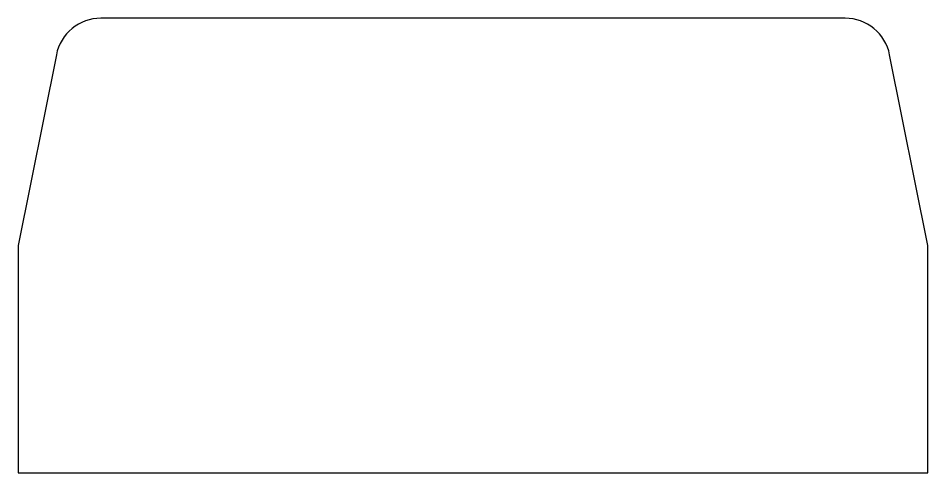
# Model space of a CAD drawing. Header units: metres. Extents: x -0.2 to 0.2, y -0.2 to 0.
import ezdxf

# ---------------------------------------------------------------- set-up
doc = ezdxf.new("R2010")
doc.units = ezdxf.units.M

msp = doc.modelspace()

# ---------------------------------------------------------------- linework, layer by layer
at = {"flags": 128}
msp.add_lwpolyline([(-0.1636, 0, 0.357511), (-0.18322, -0.01608), (-0.2, -0.1), (-0.2, -0.2), (0.2, -0.2), (0.2, -0.1), (0.18322, -0.01608, 0.357511), (0.1636, 0)], format="xyb", close=True, dxfattribs=at)

doc.saveas('drawing.dxf')
